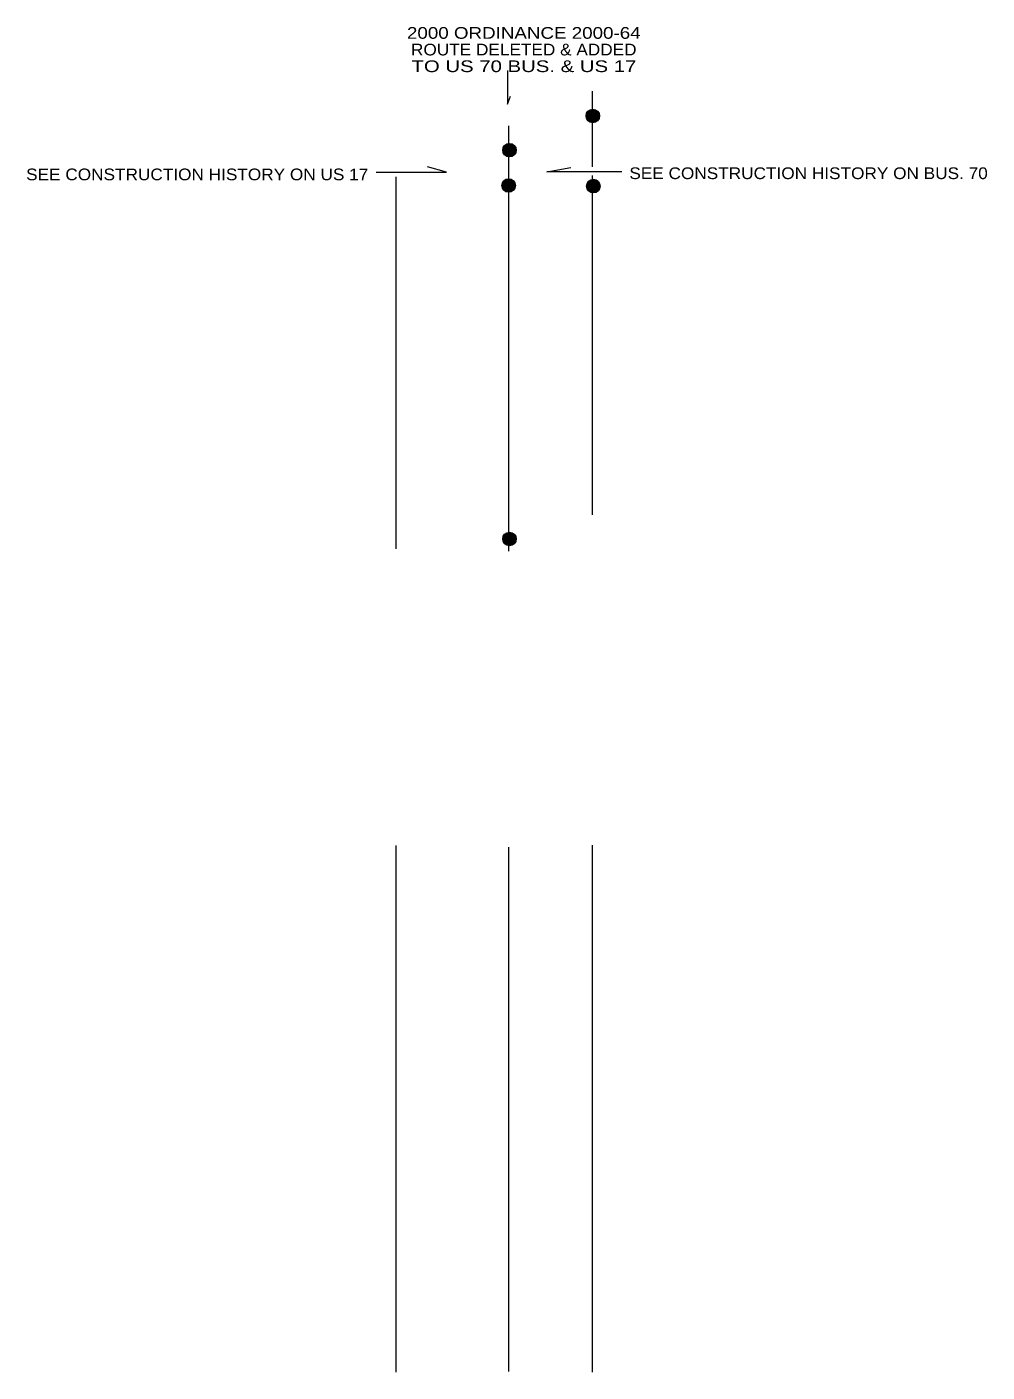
# Model space of a CAD drawing. Extents: x 2 to 5.28, y -5.61 to -1.01.
import ezdxf
from ezdxf.enums import TextEntityAlignment as Align

# ---------------------------------------------------------------- set-up
doc = ezdxf.new("R2010")
doc.units = 0
doc.header["$LTSCALE"] = 0.016
doc.layers.add('1', color=7, linetype='Continuous', lineweight=13)

msp = doc.modelspace()

# ---------------------------------------------------------------- hatches: boundary and pattern name
at = {"layer": '1'}
for points in [[(3.95919, -1.311, 1), (3.91281, -1.311, 1)], [(3.6742, -1.428, 1), (3.6278, -1.428, 1)], [(3.6712, -1.549, 1), (3.6248, -1.549, 1)], [(3.9612, -1.551, 1), (3.9148, -1.551, 1)], [(3.67419, -2.758, 1), (3.62781, -2.758, 1)]]:
    msp.add_hatch(color=256, dxfattribs=at).paths.add_polyline_path(points)

# ---------------------------------------------------------------- linework, layer by layer
for p, q in [((3.935, -1.485), (3.935, -1.226)), ((3.648, -1.345), (3.648, -2.8)), ((3.935, -2.675), (3.935, -1.515)), ((3.264, -2.792), (3.264, -1.519)), ((3.264, -5.608), (3.264, -3.807)), ((3.648, -3.812), (3.648, -5.606)), ((3.935, -5.608), (3.935, -3.805))]:
    msp.add_line(p, q, dxfattribs=at)
for points in [[(3.644, -1.155), (3.644, -1.271), (3.655, -1.243)], [(3.195, -1.503), (3.436, -1.503), (3.371, -1.485)], [(4.035, -1.502), (3.779, -1.502), (3.861, -1.487), (3.861, -1.487)]]:
    msp.add_lwpolyline(points, dxfattribs=at)
for centre in [(3.936, -1.311), (3.651, -1.428), (3.648, -1.549), (3.938, -1.551), (3.651, -2.758)]:
    msp.add_circle(centre, 0.0232, dxfattribs=at)

# ---------------------------------------------------------------- texts
for s, width, p in [('2000 ORDINANCE 2000-64', 1.2, (3.7, -1.047)), ('ROUTE DELETED & ADDED', 1.1, (3.7, -1.104)), ('TO US 70 BUS. & US 17', 1.3, (3.7005, -1.161)), ('SEE CONSTRUCTION HISTORY ON US 17', 1.1, (2.583, -1.531)), ('SEE CONSTRUCTION HISTORY ON BUS. 70', 1.1, (4.674, -1.527))]:
    msp.add_text(s, height=0.04, dxfattribs=dict(at, width=width)).set_placement(p, align=Align.CENTER)

doc.saveas('drawing.dxf')
